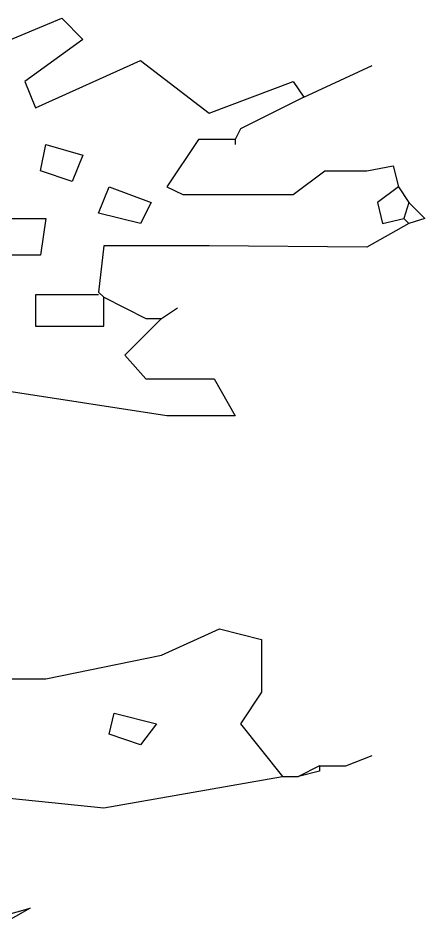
# Model space of a CAD drawing. Header units: metres. Extents: x -4 to 3.1, y -0.2 to 10.8.
# Drawn here: x 1.568 to 2.447, y 4.183 to 6.158 of the extents above; entities that cross this region are included whole.
import ezdxf

# ---------------------------------------------------------------- set-up
doc = ezdxf.new("R2010")
doc.units = ezdxf.units.M
doc.header["$LTSCALE"] = 0.2

msp = doc.modelspace()

# ---------------------------------------------------------------- linework, layer by layer
at = {"linetype": 'Continuous', "flags": 128}
for points in [[(1.5253, 6.1011), (1.6619, 6.158), (1.7074, 6.1124), (1.5822, 6.0214), (1.6049, 5.9645), (1.8326, 6.0669), (1.9806, 5.9531), (2.1627, 6.0214), (2.1855, 5.9872)], [(1.5253, 6.1011), (1.6619, 6.158), (1.7074, 6.1124), (1.5822, 6.0214), (1.6049, 5.9645), (1.8326, 6.0669), (1.9806, 5.9531), (2.1627, 6.0214), (2.1855, 5.9872)], [(2.1855, 5.9872), (2.3334, 6.0555)], [(2.1855, 5.9872), (2.3334, 6.0555)], [(2.1855, 5.9872), (2.3334, 6.0555)], [(2.1855, 5.9872), (2.3334, 6.0555)], [(2.1855, 5.9872), (2.3334, 6.0555)], [(2.1855, 5.9872), (2.3334, 6.0555)], [(2.1855, 5.9872), (2.0489, 5.9189), (2.0375, 5.8962)], [(2.0375, 5.8962), (1.9578, 5.8962), (1.8895, 5.7937), (1.9237, 5.7767), (2.1627, 5.7767), (2.231, 5.8279), (2.322, 5.8279), (2.379, 5.8393), (2.3903, 5.7937)], [(2.0375, 5.8962), (2.0375, 5.8848)], [(1.6277, 5.8848), (1.7074, 5.862), (1.6846, 5.8051), (1.6163, 5.8279), (1.6277, 5.8848)], [(1.7643, 5.7937), (1.8554, 5.7596), (1.8326, 5.7141), (1.7415, 5.7368), (1.7643, 5.7937)], [(2.3903, 5.7937), (2.3448, 5.7596), (2.3562, 5.7141), (2.4017, 5.7254)], [(2.3903, 5.7937), (2.3448, 5.7596), (2.3562, 5.7141), (2.4017, 5.7254)], [(2.3903, 5.7937), (2.4131, 5.7596)], [(2.3903, 5.7937), (2.4131, 5.7596)], [(2.3903, 5.7937), (2.4131, 5.7596)], [(2.3903, 5.7937), (2.4131, 5.7596)], [(2.4131, 5.7596), (2.4017, 5.7254)], [(2.4131, 5.7596), (2.4017, 5.7254)], [(2.4131, 5.7596), (2.4472, 5.7254), (2.4131, 5.7141)], [(2.4131, 5.7596), (2.4472, 5.7254), (2.4131, 5.7141)], [(1.5025, 5.7254), (1.6277, 5.7254), (1.6163, 5.6458), (1.4684, 5.6458), (1.4684, 5.7027), (1.5025, 5.7254)], [(1.5025, 5.7254), (1.6277, 5.7254), (1.6163, 5.6458), (1.4684, 5.6458), (1.4684, 5.7027), (1.5025, 5.7254)], [(2.4131, 5.7141), (2.322, 5.6628), (1.9806, 5.6657), (1.7529, 5.6657), (1.7415, 5.5661)], [(2.4017, 5.7254), (2.4131, 5.7141)], [(2.4017, 5.7254), (2.4131, 5.7141)], [(2.4017, 5.7254), (2.4131, 5.7141)], [(1.7415, 5.5604), (1.6049, 5.5604), (1.6049, 5.4921), (1.7529, 5.4921), (1.7529, 5.5547)], [(1.7415, 5.5661), (1.7529, 5.5547)], [(1.7529, 5.5547), (1.844, 5.5092), (1.8781, 5.5092)], [(1.8781, 5.5092), (1.9123, 5.5319)], [(1.8781, 5.5092), (1.7985, 5.4295), (1.844, 5.3783), (1.9919, 5.3783), (2.0375, 5.2986), (1.8895, 5.2986), (1.3318, 5.384), (1.07, 5.3043), (1.07, 5.2474)], [(1.4797, 4.7295), (1.6277, 4.7295), (1.8781, 4.7807), (2.0033, 4.8376), (2.0944, 4.8148), (2.0944, 4.701), (2.0489, 4.6327), (2.1399, 4.5189)], [(1.4797, 4.7295), (1.6277, 4.7295), (1.8781, 4.7807), (2.0033, 4.8376), (2.0944, 4.8148), (2.0944, 4.701), (2.0489, 4.6327), (2.1399, 4.5189)], [(1.4797, 4.7295), (1.6277, 4.7295), (1.8781, 4.7807), (2.0033, 4.8376), (2.0944, 4.8148), (2.0944, 4.701), (2.0489, 4.6327), (2.1399, 4.5189)], [(1.7757, 4.6555), (1.8667, 4.6327), (1.8326, 4.5872), (1.7643, 4.6099), (1.7757, 4.6555)], [(1.7757, 4.6555), (1.8667, 4.6327), (1.8326, 4.5872), (1.7643, 4.6099), (1.7757, 4.6555)], [(1.1838, 4.5986), (1.2748, 4.553), (1.309, 4.4961), (1.7529, 4.4506), (2.1399, 4.5189)], [(1.1838, 4.5986), (1.2748, 4.553), (1.309, 4.4961), (1.7529, 4.4506), (2.1399, 4.5189)], [(1.1838, 4.5986), (1.2748, 4.553), (1.309, 4.4961), (1.7529, 4.4506), (2.1399, 4.5189)], [(1.1838, 4.5986), (1.2748, 4.553), (1.309, 4.4961), (1.7529, 4.4506), (2.1399, 4.5189)], [(1.1838, 4.5986), (1.2748, 4.553), (1.309, 4.4961), (1.7529, 4.4506), (2.1399, 4.5189)], [(1.1838, 4.5986), (1.2748, 4.553), (1.309, 4.4961), (1.7529, 4.4506), (2.1399, 4.5189)], [(2.2765, 4.5416), (2.3334, 4.5644)], [(2.2765, 4.5416), (2.3334, 4.5644)], [(2.2196, 4.5416), (2.1741, 4.5189)], [(2.2196, 4.5416), (2.1741, 4.5189)], [(2.2196, 4.5416), (2.1741, 4.5189)], [(2.2196, 4.5416), (2.1741, 4.5189)], [(2.2196, 4.5416), (2.1741, 4.5189)], [(2.2196, 4.5416), (2.1741, 4.5189)], [(2.2196, 4.5303), (2.1741, 4.5189)], [(2.2196, 4.5303), (2.1741, 4.5189)], [(2.2196, 4.5303), (2.1741, 4.5189)], [(2.2196, 4.5303), (2.1741, 4.5189)], [(2.2196, 4.5303), (2.1741, 4.5189)], [(2.2196, 4.5303), (2.1741, 4.5189)], [(2.2196, 4.5303), (2.1741, 4.5189)], [(2.2196, 4.5303), (2.1741, 4.5189)], [(2.2196, 4.5303), (2.1741, 4.5189)], [(2.2196, 4.5303), (2.1741, 4.5189)], [(2.2196, 4.5303), (2.1741, 4.5189)], [(2.2196, 4.5303), (2.1741, 4.5189)], [(2.2196, 4.5303), (2.1741, 4.5189)], [(2.2196, 4.5303), (2.1741, 4.5189)], [(2.2196, 4.5416), (2.2196, 4.5303)], [(2.2196, 4.5416), (2.2765, 4.5416)], [(2.2196, 4.5416), (2.2765, 4.5416)], [(2.2196, 4.5416), (2.2765, 4.5416)], [(2.2196, 4.5416), (2.2765, 4.5416)], [(2.2196, 4.5416), (2.2765, 4.5416)], [(2.1399, 4.5189), (2.1741, 4.5189)], [(1.2635, 4.3595), (1.2407, 4.3026), (1.5139, 4.2116), (1.5936, 4.2343), (1.5025, 4.1831), (1.1838, 4.1831)]]:
    msp.add_lwpolyline(points, dxfattribs=at)

doc.saveas('drawing.dxf')
